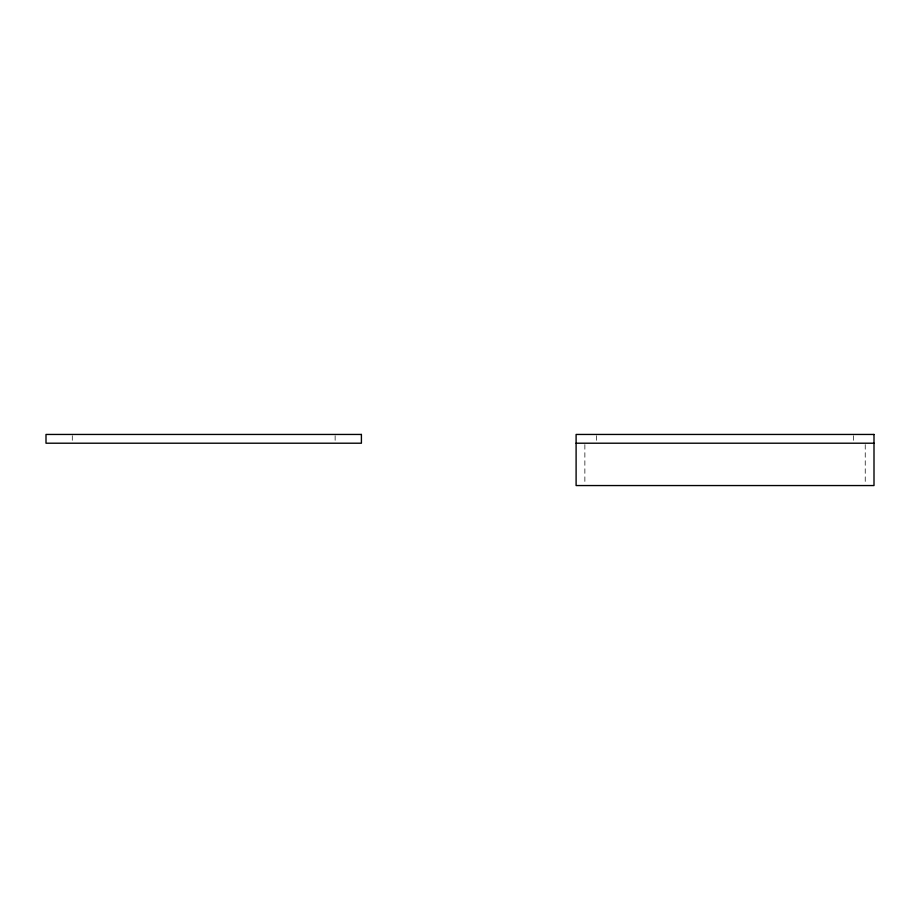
<?xml version="1.0" encoding="UTF-8"?>
<svg xmlns="http://www.w3.org/2000/svg" width="920" height="920" viewBox="0 0 920 920"><rect width="100%" height="100%" fill="white"/><g stroke="black" fill="none" stroke-linecap="round" stroke-linejoin="round"><path stroke-width="0.69" stroke-dasharray="4.6 3.45" d="M865.237 444.613L865.237 484.138M853.553 435.7L853.553 441.956M596.551 435.7L596.551 441.956M584.867 444.613L584.867 484.138M335.133 435.7L335.133 441.956M72.289 435.7L72.289 441.956"/><path stroke-width="1.38" d="M576.104 443.21L874 443.21M361.41 434.447L46 434.447L46 443.21L361.41 443.21L361.41 434.447M874 434.447L576.104 434.447L576.104 485.553L874 485.553L874 434.447"/></g></svg>
